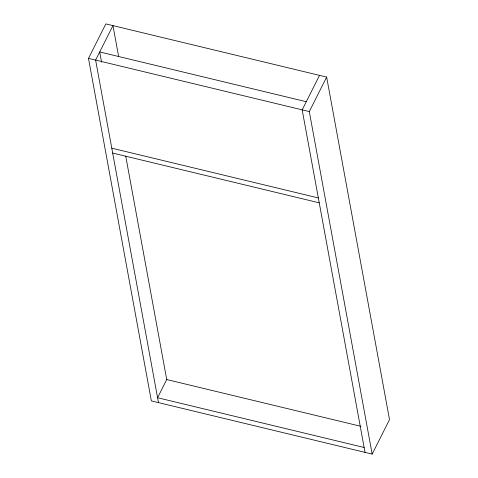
<?xml version="1.0" encoding="UTF-8"?>
<svg xmlns="http://www.w3.org/2000/svg" width="478" height="478" viewBox="0 0 478 478"><rect width="100%" height="100%" fill="white"/><g stroke="black" fill="none" stroke-linecap="round" stroke-linejoin="round"><path stroke-width="0.72" d="M88.484 58.376L105.835 23.9L326.647 77.089L389.516 419.624L372.165 454.1L151.353 400.911L88.484 58.376L309.296 111.565L372.165 454.1M319.525 75.375L302.174 109.85L365.037 452.385M166.924 379.168L157.579 397.732L364.14 447.492M309.296 111.565L326.647 77.089M306.273 101.706L99.711 51.947L101.593 62.224M111.774 148.174L318.336 197.934M112.671 153.068L319.238 202.827M360.974 426.334L166.732 379.544L125.726 156.121M118.616 56.422L112.963 25.615L95.612 60.091L158.475 402.625"/></g></svg>
